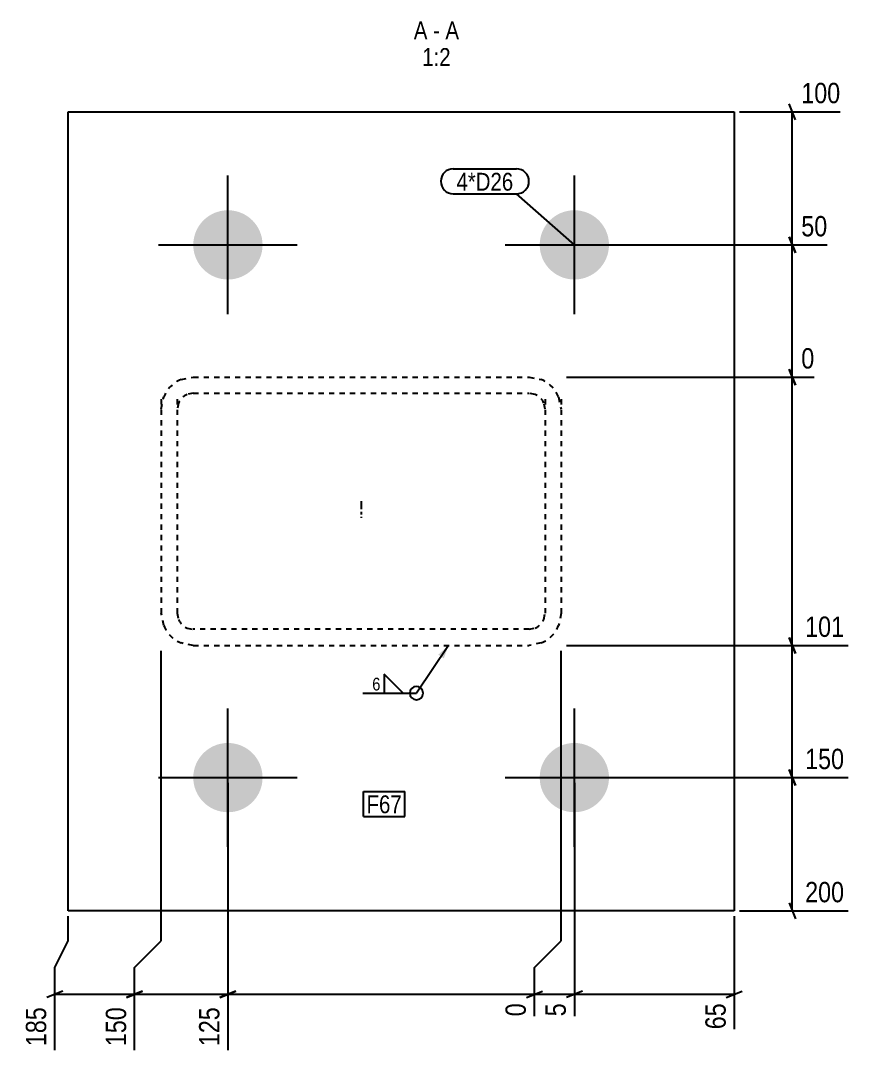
# Model space of a CAD drawing. Header units: millimetres. Extents: x 3 to 26720, y 5 to 888.
# Drawn here: x 3.2 to 313.8, y 4.7 to 391.3 of the extents above; entities that cross this region are included whole.
import ezdxf

# ---------------------------------------------------------------- set-up
doc = ezdxf.new("R2010")
doc.units = ezdxf.units.MM
doc.linetypes.add('DXK_LINE_DOT2', pattern=[3.9198, 1.9599, -1.9599])
doc.linetypes.add('DXK_LINE_DOT3', pattern=[5.9187, 2.979, -0.9799, 0.9799, -0.9799])
for name, color, linetype in [('MÅLSÆTNING', 7, 'Continuous'), ('STÅL', 7, 'Continuous'), ('TEKST', 7, 'Continuous')]:
    doc.layers.add(name, color=color, linetype=linetype)
doc.styles.add('Arial Narrow', font='ARIALN.TTF', dxfattribs={"height": 0.2})

msp = doc.modelspace()

# ---------------------------------------------------------------- hatches: boundary and pattern name
at = {"layer": 'STÅL', "linetype": 'Continuous'}
for points in [[(81, 320.07, -1), (81, 294.07, -1)], [(211, 320.07, -1), (211, 294.07, -1)], [(81, 120.07, -1), (81, 94.07, -1)], [(211, 120.07, -1), (211, 94.07, -1)]]:
    msp.add_hatch(color=96, dxfattribs=at).paths.add_polyline_path(points)
at = {"layer": 'TEKST', "linetype": 'Continuous'}
msp.add_hatch(color=3, dxfattribs=at).paths.add_polyline_path([(159.95, 153.25), (163.77, 156.7), (162.02, 151.85)])

# ---------------------------------------------------------------- linework, layer by layer
at = {"layer": 'MÅLSÆTNING', "color": 7, "linetype": 'Continuous'}
for p, q in [((293.96, 354.07), (291.56, 360.07)), ((273, 357.07), (310.78, 357.07)), ((292.76, 307.07), (292.76, 357.07)), ((291.56, 310.07), (293.96, 304.07)), ((293.96, 304.07), (291.56, 310.07)), ((213, 307.07), (305.91, 307.07)), ((213, 307.07), (305.91, 307.07)), ((292.76, 257.45), (292.76, 307.07)), ((291.56, 260.45), (293.96, 254.45)), ((293.96, 254.45), (291.56, 260.45)), ((208, 257.45), (301.03, 257.45)), ((208, 257.45), (301.03, 257.45)), ((292.76, 156.7), (292.76, 257.45)), ((291.56, 159.7), (293.96, 153.7)), ((293.96, 153.7), (291.56, 159.7)), ((56, 45.74), (56, 154.7)), ((56, 45.74), (56, 154.7)), ((206, 45.74), (206, 154.7)), ((206, 45.74), (206, 154.7)), ((208, 156.7), (313.69, 156.7)), ((208, 156.7), (313.69, 156.7)), ((292.76, 107.07), (292.76, 156.7)), ((291.56, 110.07), (293.96, 104.07)), ((293.96, 104.07), (291.56, 110.07)), ((81, 105.07), (81, 4.8)), ((211, 105.07), (211, 17.46)), ((211, 105.07), (211, 17.46)), ((213, 107.07), (313.69, 107.07)), ((213, 107.07), (313.69, 107.07)), ((292.76, 57.07), (292.76, 107.07)), ((291.56, 60.07), (293.96, 54.07)), ((21, 45.74), (21, 55.07)), ((271, 55.07), (271, 12.59)), ((273, 57.07), (313.69, 57.07)), ((16, 35.74), (21, 45.74)), ((46, 35.74), (56, 45.74)), ((46, 35.74), (56, 45.74)), ((196, 35.74), (206, 45.74)), ((196, 35.74), (206, 45.74)), ((16, 4.8), (16, 35.74)), ((46, 4.8), (46, 35.74)), ((46, 4.8), (46, 35.74)), ((196, 17.46), (196, 35.74)), ((196, 17.46), (196, 35.74)), ((19, 26.94), (13, 24.54)), ((16, 25.74), (46, 25.74)), ((49, 26.94), (43, 24.54)), ((43, 24.54), (49, 26.94)), ((46, 25.74), (81, 25.74)), ((78, 24.54), (84, 26.94)), ((84, 26.94), (78, 24.54)), ((81, 25.74), (196, 25.74)), ((193, 24.54), (199, 26.94)), ((196, 25.74), (211, 25.74)), ((214, 26.94), (208, 24.54)), ((214, 26.94), (208, 24.54)), ((211, 25.74), (271, 25.74)), ((268, 24.54), (274, 26.94))]:
    msp.add_line(p, q, dxfattribs=at)
at = {"layer": 'STÅL', "color": 2, "linetype": 'Continuous'}
for p, q in [((21, 57.07), (21, 357.07)), ((21, 357.07), (271, 357.07)), ((271, 357.07), (271, 57.07)), ((271, 57.07), (21, 57.07))]:
    msp.add_line(p, q, dxfattribs=at)
at = {"layer": 'STÅL', "color": 96, "linetype": 'Continuous'}
for p, q in [((81, 281.07), (81, 333.07)), ((211, 281.07), (211, 333.07)), ((55, 307.07), (107, 307.07)), ((185, 307.07), (237, 307.07)), ((81, 81.07), (81, 133.07)), ((211, 81.07), (211, 133.07)), ((55, 107.07), (107, 107.07)), ((185, 107.07), (237, 107.07))]:
    msp.add_line(p, q, dxfattribs=at)
at = {"layer": 'STÅL', "color": 7, "linetype": 'DXK_LINE_DOT2'}
for p, q in [((63.41, 256.53), (68, 257.45)), ((68, 257.45), (194, 257.45)), ((194, 257.45), (198.59, 256.53)), ((68, 251.4), (65.7, 250.94)), ((68, 251.4), (194, 251.4)), ((196.3, 250.94), (194, 251.4)), ((56, 245.36), (56.91, 249.98)), ((56, 249.12), (56, 168.79)), ((62, 249.12), (62, 168.79)), ((62.46, 247.67), (62, 245.36)), ((200, 245.36), (199.54, 247.67)), ((200, 249.12), (200, 168.79)), ((205.09, 249.98), (206, 245.36)), ((206, 249.12), (206, 168.79)), ((56.91, 164.16), (56, 168.79)), ((62, 168.79), (62.46, 166.47)), ((199.54, 166.47), (200, 168.79)), ((206, 168.79), (205.09, 164.16)), ((65.7, 163.2), (68, 162.74)), ((194, 162.74), (68, 162.74)), ((194, 162.74), (196.3, 163.2)), ((68, 156.7), (63.41, 157.62)), ((68, 156.7), (194, 156.7)), ((198.59, 157.62), (194, 156.7))]:
    msp.add_line(p, q, dxfattribs=at)
at = {"layer": 'STÅL', "color": 7, "linetype": 'DXK_LINE_DOT3'}
msp.add_line((131, 210.84), (131, 204.64), dxfattribs=at)
at = {"layer": 'STÅL', "color": 7, "linetype": 'DXK_LINE_DOT2'}
for centre, radius, start, end in [((68.06, 245.42), 12.05, 112.7149, 157.7138), ((193.94, 245.42), 12.05, 22.2862, 67.2851), ((68.03, 245.39), 6.02, 112.7149, 157.7138), ((193.97, 245.39), 6.02, 22.2862, 67.2851), ((68.03, 168.76), 6.02, 202.2862, 247.2851), ((193.97, 168.76), 6.02, 292.7149, 337.7138), ((68.06, 168.73), 12.05, 202.2862, 247.2851), ((193.94, 168.73), 12.05, 292.7149, 337.7138)]:
    msp.add_arc(centre, radius, start, end, dxfattribs=at)
at = {"layer": 'TEKST', "color": 3, "linetype": 'Continuous'}
msp.add_line((163.77, 156.7), (151.72, 138.79), dxfattribs=at)
for start, end in [(90, 270), (270, 90)]:
    msp.add_arc((151.72, 138.79), 2.5, start, end, dxfattribs=at)

# ---------------------------------------------------------------- wipeouts: each hides what was drawn before it
at = {"color": 0, "linetype": 'Continuous'}
for points in [[(155.87, 384.27), (155.87, 391.27), (150.76, 391.27), (150.76, 384.27)], [(160.52, 384.27), (160.52, 391.27), (157.97, 391.27), (157.97, 384.27)], [(167.74, 384.27), (167.74, 391.27), (162.62, 391.27), (162.62, 384.27)], [(164.58, 374.27), (164.58, 381.27), (153.92, 381.27), (153.92, 374.27)]]:
    msp.add_wipeout(points, dxfattribs=at).dxf.layer = 'TEKST'
at = {"color": 0}
for points in [[(188.08, 327.44), (188.08, 334.44), (166.77, 334.44), (166.77, 327.44)], [(138.62, 139.39), (138.62, 145.19), (134.77, 145.19), (134.77, 139.39)], [(146.24, 93.71), (146.24, 100.71), (133.02, 100.71), (133.02, 93.71)]]:
    msp.add_wipeout(points, dxfattribs=at).dxf.layer = 'TEKST'

# ---------------------------------------------------------------- next in the draw order: linework, layer by layer
at = {"layer": 'TEKST', "color": 3, "linetype": 'Continuous'}
for p, q in [((146.79, 138.79), (139.65, 145.93)), ((139.65, 145.93), (139.65, 138.79)), ((131.67, 138.79), (151.72, 138.79)), ((139.65, 138.79), (146.79, 138.79))]:
    msp.add_line(p, q, dxfattribs=at)

# ---------------------------------------------------------------- next in the draw order: texts
at = {"layer": 'TEKST', "color": 3, "linetype": 'Continuous', "style": 'Arial Narrow'}
for s, height, p in [('A', 6.68, (150.76, 384.27)), ('A', 6.68, (162.62, 384.27)), ('-', 6.68, (157.97, 384.27)), ('1:2', 6.681, (153.92, 374.27))]:
    msp.add_text(s, height=height, dxfattribs=at).set_placement(p)
at = {"layer": 'TEKST', "color": 3, "style": 'Arial Narrow'}
msp.add_text('6', height=4.77, dxfattribs=at).set_placement((135.17, 139.79))

# ---------------------------------------------------------------- next in the draw order: wipeouts: each hides what was drawn before it
at = {"color": 0, "linetype": 'Continuous'}
for points in [[(312.38, 358.67), (312.38, 369.87), (294.56, 369.87), (294.56, 358.67)], [(307.51, 308.67), (307.51, 319.87), (294.56, 319.87), (294.56, 308.67)], [(302.63, 259.05), (302.63, 270.25), (294.56, 270.25), (294.56, 259.05)], [(313.84, 158.3), (313.84, 169.5), (296.01, 169.5), (296.01, 158.3)], [(313.84, 108.67), (313.84, 119.87), (296.01, 119.87), (296.01, 108.67)], [(313.84, 58.67), (313.84, 69.87), (296.01, 69.87), (296.01, 58.67)], [(209.4, 23.94), (198.2, 23.94), (198.2, 15.86), (209.4, 15.86)], [(269.4, 23.94), (258.2, 23.94), (258.2, 10.99), (269.4, 10.99)], [(14.4, 22.48), (3.2, 22.48), (3.2, 4.66), (14.4, 4.66)], [(44.4, 22.48), (33.2, 22.48), (33.2, 4.66), (44.4, 4.66)], [(79.4, 22.48), (68.2, 22.48), (68.2, 4.66), (79.4, 4.66)]]:
    msp.add_wipeout(points, dxfattribs=at).dxf.layer = 'MÅLSÆTNING'
at = {"color": 0}
for points in [[(188.08, 327.44), (188.08, 334.44), (166.77, 334.44), (166.77, 327.44)], [(146.24, 93.71), (146.24, 100.71), (133.02, 100.71), (133.02, 93.71)]]:
    msp.add_wipeout(points, dxfattribs=at).dxf.layer = 'TEKST'

# ---------------------------------------------------------------- next in the draw order: linework, layer by layer
at = {"layer": 'MÅLSÆTNING', "color": 7, "linetype": 'Continuous'}
for p, q in [((81, 105.07), (81, 4.8)), ((193, 24.54), (199, 26.94))]:
    msp.add_line(p, q, dxfattribs=at)
at = {"layer": 'TEKST', "color": 7, "linetype": 'Continuous'}
for p, q in [((165.57, 335.64), (189.28, 335.64)), ((165.57, 326.24), (189.28, 326.24)), ((211, 307.07), (189.28, 326.24)), ((131.82, 101.91), (147.44, 101.91)), ((131.82, 92.51), (131.82, 101.91)), ((147.44, 92.51), (147.44, 101.91)), ((131.82, 92.51), (147.44, 92.51))]:
    msp.add_line(p, q, dxfattribs=at)
for centre, start, end in [((165.57, 330.94), 90, 270), ((189.28, 330.94), 270, 90)]:
    msp.add_arc(centre, 4.7, start, end, dxfattribs=at)

# ---------------------------------------------------------------- next in the draw order: texts
at = {"layer": 'MÅLSÆTNING', "color": 3, "linetype": 'Continuous', "style": 'Arial Narrow'}
for s, height, p in [('100', 7.635, (296.16, 360.27)), ('50', 7.635, (296.16, 310.27)), ('0', 7.64, (296.16, 260.65)), ('101', 7.635, (297.61, 159.9)), ('150', 7.635, (297.61, 110.27)), ('200', 7.635, (297.61, 60.27))]:
    msp.add_text(s, height=height, dxfattribs=at).set_placement(p)
for s, height, p in [('185', 7.635, (12.8, 6.26)), ('150', 7.635, (42.8, 6.26)), ('125', 7.635, (77.8, 6.26)), ('5', 7.64, (207.8, 17.46)), ('65', 7.635, (267.8, 12.59))]:
    msp.add_text(s, height=height, rotation=90.0002, dxfattribs=at).set_placement(p)
at = {"layer": 'TEKST', "color": 3, "style": 'Arial Narrow'}
for s, p in [('4*D26', (166.77, 327.44)), ('F67', (133.02, 93.71))]:
    msp.add_text(s, height=6.681, dxfattribs=at).set_placement(p)

# ---------------------------------------------------------------- next in the draw order: wipeouts: each hides what was drawn before it
at = {"color": 0, "linetype": 'Continuous'}
msp.add_wipeout([(194.4, 23.94), (183.2, 23.94), (183.2, 15.86), (194.4, 15.86)], dxfattribs=at).dxf.layer = 'MÅLSÆTNING'

# ---------------------------------------------------------------- next in the draw order: texts
at = {"layer": 'MÅLSÆTNING', "color": 3, "linetype": 'Continuous', "style": 'Arial Narrow'}
msp.add_text('0', height=7.64, rotation=90.0002, dxfattribs=at).set_placement((192.8, 17.46))

doc.saveas('drawing.dxf')
